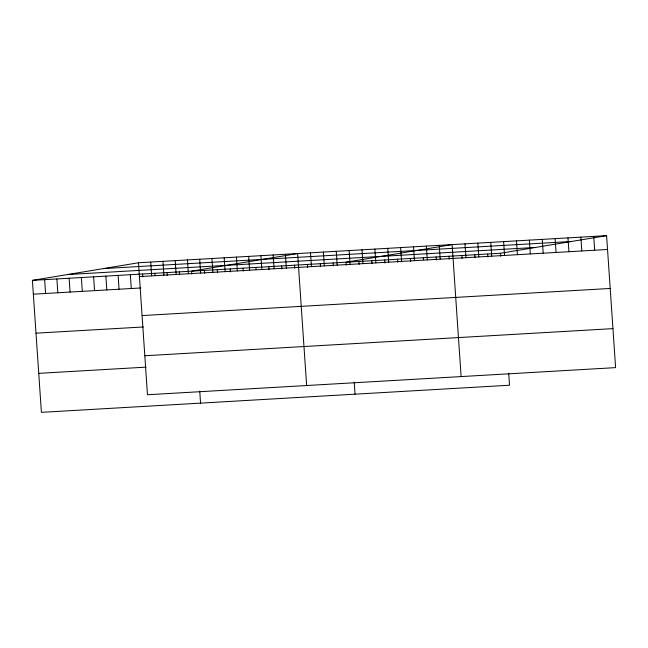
<?xml version="1.0" encoding="UTF-8"?>
<svg xmlns="http://www.w3.org/2000/svg" width="648" height="648" viewBox="0 0 648 648"><rect width="100%" height="100%" fill="white"/><g stroke="black" fill="none" stroke-linecap="round" stroke-linejoin="round"><path stroke-width="0.97" d="M508.704 373.232L509.522 385.228L41.399 412.347L32.4 280.373L138.478 262.772L606.601 235.653L615.6 367.627L147.469 394.745L138.478 262.772M32.4 280.373L500.531 253.255L606.601 235.653M103.469 268.58L571.601 241.469M67.408 274.566L535.532 247.447M139.417 276.591L607.549 249.472M33.34 294.192L140.705 287.971M142.074 315.576L610.205 288.457M35.996 333.177L143.362 326.965M144.812 355.752L612.943 328.633M38.742 373.353L146.1 367.133M593.73 236.399L594.67 250.217M580.859 237.152L581.799 250.962M567.98 237.897L568.928 251.708M555.109 238.642L556.049 252.453M542.238 239.387L543.178 253.198M529.359 240.133L530.307 253.943M516.488 240.878L517.428 254.688M503.618 241.623L504.557 255.434M500.531 253.255L500.734 256.219M490.739 242.368L491.686 256.179M487.652 254.008L487.855 256.964M477.868 243.113L478.807 256.924M474.781 254.753L474.984 257.71M464.997 243.859L465.936 257.669M461.911 255.498L462.113 258.455M461.117 376.569L452.118 244.604L346.048 262.205L346.251 265.17M449.032 256.244L449.234 259.2M439.247 245.349L440.186 259.168M436.161 256.989L436.363 259.945M426.376 246.094L427.315 259.913M423.29 257.734L423.419 259.702M413.497 246.839L414.445 260.658M410.411 258.479L410.613 261.436M400.626 247.585L401.566 261.403M397.54 259.224L397.742 262.181M387.755 248.33L388.695 262.148M384.669 259.969L384.872 262.926M374.876 249.083L375.824 262.894M371.79 260.715L371.993 263.679M362.005 249.828L362.945 263.639M358.919 261.46L359.122 264.425M349.134 250.574L350.074 264.384M354.221 382.174L355.039 394.178M336.255 251.319L337.203 265.129M333.169 262.95L333.372 265.915M323.384 252.064L324.324 265.874M320.298 263.696L320.501 266.66M310.514 252.809L311.453 266.62M307.427 264.441L307.63 267.405M306.634 385.519L297.635 253.554L191.565 271.156L191.768 274.112M294.548 265.194L294.751 268.151M285.395 254.267L286.335 268.078M281.678 265.939L281.88 268.896M273.148 254.972L274.096 268.782M268.807 266.684L269.009 269.641M260.909 255.685L261.849 269.495M255.928 267.43L256.065 269.398M248.662 256.389L249.61 270.208M243.057 268.175L243.259 271.131M236.423 257.102L237.362 270.913M230.186 268.92L230.388 271.877M224.176 257.807L225.123 271.625M217.307 269.665L217.509 272.622M211.936 258.52L212.876 272.33M204.436 270.41L204.638 273.367M199.689 259.224L200.637 273.043M199.746 391.125L200.564 403.121M187.45 259.937L188.39 273.748M179.318 271.868L179.52 274.825M175.203 260.65L176.143 274.46M167.079 272.573L167.281 275.538M162.964 261.355L163.904 275.165M154.832 273.286L154.969 275.254M150.717 262.067L151.656 275.878M142.592 273.991L142.795 276.955M130.345 274.703L131.285 288.514M118.106 275.408L119.046 289.227M105.859 276.121L106.799 289.931M93.62 276.826L94.559 290.644M81.373 277.538L82.312 291.349M69.133 278.251L70.073 292.062M56.886 278.956L57.826 292.774M44.647 279.669L45.587 293.479"/></g></svg>
